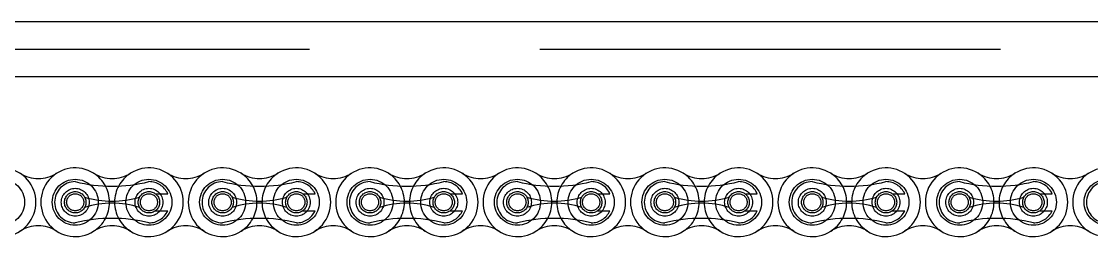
# Model space of a CAD drawing. Header units: metres. Extents: x 0 to 21025, y 0 to 14850.
# Drawn here: x 3267.5 to 3451.9, y 13249.6 to 13286.7 of the extents above; entities that cross this region are included whole.
import ezdxf

# ---------------------------------------------------------------- set-up
doc = ezdxf.new("R2010")
doc.units = ezdxf.units.M
doc.header["$LTSCALE"] = 25
doc.linetypes.add('HIDDEN2', pattern=[4.7625, 3.175, -1.5875])
doc.layers.add('SL4', color=4, linetype='Continuous')
doc.layers.add('ST1', color=7, linetype='HIDDEN2')

msp = doc.modelspace()

# ---------------------------------------------------------------- linework, layer by layer
at = {"layer": 'SL4'}
for p, q in [((2880.564, 13286.681), (4205.539, 13286.681)), ((4205.539, 13277.156), (2880.564, 13277.156))]:
    msp.add_line(p, q, dxfattribs=at)
at = {"layer": 'ST1'}
for p, q in [((2880.564, 13281.919), (4205.539, 13281.919)), ((4205.539, 13277.156), (2880.564, 13277.156)), ((3290.585, 13256.997), (3292.709, 13256.997)), ((3315.985, 13256.997), (3318.109, 13256.997)), ((3341.385, 13256.997), (3343.509, 13256.997)), ((3366.785, 13256.997), (3368.909, 13256.997)), ((3392.185, 13256.997), (3394.309, 13256.997)), ((3417.585, 13256.997), (3419.709, 13256.997)), ((3442.985, 13256.997), (3445.109, 13256.997)), ((3290.585, 13254.045), (3292.709, 13254.045)), ((3315.985, 13254.045), (3318.109, 13254.045)), ((3341.385, 13254.045), (3343.509, 13254.045)), ((3366.785, 13254.045), (3368.909, 13254.045)), ((3392.185, 13254.045), (3394.309, 13254.045)), ((3417.585, 13254.045), (3419.709, 13254.045)), ((3442.985, 13254.045), (3445.109, 13254.045))]:
    msp.add_line(p, q, dxfattribs=at)
for centre, radius in [((3264.078, 13255.521), 3.96), ((3276.778, 13255.521), 3.96), ((3289.478, 13255.521), 3.96), ((3302.178, 13255.521), 3.96), ((3314.878, 13255.521), 3.96), ((3327.578, 13255.521), 3.96), ((3340.278, 13255.521), 3.96), ((3352.978, 13255.521), 3.96), ((3365.678, 13255.521), 3.96), ((3378.378, 13255.521), 3.96), ((3391.078, 13255.521), 3.96), ((3403.778, 13255.521), 3.96), ((3416.478, 13255.521), 3.96), ((3429.178, 13255.521), 3.96), ((3441.878, 13255.521), 3.96), ((3454.578, 13255.521), 3.96), ((3276.778, 13255.521), 2.398), ((3276.778, 13255.521), 1.845), ((3276.778, 13255.521), 1.476), ((3289.478, 13255.521), 2.399), ((3289.478, 13255.521), 1.845), ((3289.478, 13255.521), 1.476), ((3302.178, 13255.521), 2.399), ((3302.178, 13255.521), 1.845), ((3302.178, 13255.521), 1.476), ((3314.878, 13255.521), 2.398), ((3314.878, 13255.521), 1.845), ((3314.878, 13255.521), 1.476), ((3327.578, 13255.521), 2.398), ((3327.578, 13255.521), 1.845), ((3327.578, 13255.521), 1.476), ((3340.278, 13255.521), 2.398), ((3340.278, 13255.521), 1.845), ((3340.278, 13255.521), 1.476), ((3352.978, 13255.521), 2.399), ((3352.978, 13255.521), 1.845), ((3352.978, 13255.521), 1.476), ((3365.678, 13255.521), 2.398), ((3365.678, 13255.521), 1.845), ((3365.678, 13255.521), 1.476), ((3378.378, 13255.521), 2.398), ((3378.378, 13255.521), 1.845), ((3378.378, 13255.521), 1.476), ((3391.078, 13255.521), 2.398), ((3391.078, 13255.521), 1.845), ((3391.078, 13255.521), 1.476), ((3403.778, 13255.521), 2.398), ((3403.778, 13255.521), 1.845), ((3403.778, 13255.521), 1.476), ((3416.478, 13255.521), 2.398), ((3416.478, 13255.521), 1.845), ((3416.478, 13255.521), 1.476), ((3429.178, 13255.521), 2.398), ((3429.178, 13255.521), 1.845), ((3429.178, 13255.521), 1.476), ((3441.878, 13255.521), 2.398), ((3441.878, 13255.521), 1.845), ((3441.878, 13255.521), 1.476)]:
    msp.add_circle(centre, radius, dxfattribs=at)
for centre, radius, start, end in [((3264.078, 13255.521), 5.92, 237.56669, 122.43331), ((3270.428, 13265.514), 5.92, 237.56669, 302.43331), ((3276.778, 13255.521), 5.92, 57.56669, 302.43331), ((3283.128, 13265.514), 5.92, 237.56669, 302.43331), ((3276.778, 13255.521), 5.92, 302.43324, 57.56676), ((3289.478, 13255.521), 5.92, 122.43324, 237.56676), ((3289.478, 13255.521), 5.92, 237.56669, 122.43331), ((3295.828, 13265.514), 5.92, 237.56669, 302.43331), ((3302.178, 13255.521), 5.92, 57.56669, 302.43331), ((3308.528, 13265.514), 5.92, 237.56669, 302.43331), ((3302.178, 13255.521), 5.92, 302.43324, 57.56676), ((3314.878, 13255.521), 5.92, 122.43324, 237.56676), ((3314.878, 13255.521), 5.92, 237.56669, 122.43331), ((3321.228, 13265.514), 5.92, 237.56669, 302.43331), ((3327.578, 13255.521), 5.92, 57.56669, 302.43331), ((3333.928, 13265.514), 5.92, 237.56669, 302.43331), ((3327.578, 13255.521), 5.92, 302.43324, 57.56676), ((3340.278, 13255.521), 5.92, 122.43324, 237.56676), ((3340.278, 13255.521), 5.92, 237.56669, 122.43331), ((3346.628, 13265.514), 5.92, 237.56669, 302.43331), ((3352.978, 13255.521), 5.92, 57.56669, 302.43331), ((3359.328, 13265.514), 5.92, 237.56669, 302.43331), ((3352.978, 13255.521), 5.92, 302.43324, 57.56676), ((3365.678, 13255.521), 5.92, 122.43324, 237.56676), ((3365.678, 13255.521), 5.92, 237.56669, 122.43331), ((3372.028, 13265.514), 5.92, 237.56669, 302.43331), ((3378.378, 13255.521), 5.92, 57.56669, 302.43331), ((3384.728, 13265.514), 5.92, 237.56669, 302.43331), ((3378.378, 13255.521), 5.92, 302.43324, 57.56676), ((3391.078, 13255.521), 5.92, 122.43324, 237.56676), ((3391.078, 13255.521), 5.92, 237.56669, 122.43331), ((3397.428, 13265.514), 5.92, 237.56669, 302.43331), ((3403.778, 13255.521), 5.92, 57.56669, 302.43331), ((3410.128, 13265.514), 5.92, 237.56669, 302.43331), ((3403.778, 13255.521), 5.92, 302.43324, 57.56676), ((3416.478, 13255.521), 5.92, 122.43324, 237.56676), ((3416.478, 13255.521), 5.92, 237.56669, 122.43331), ((3422.828, 13265.514), 5.92, 237.56669, 302.43331), ((3429.178, 13255.521), 5.92, 57.56669, 302.43331), ((3435.528, 13265.514), 5.92, 237.56669, 302.43331), ((3429.178, 13255.521), 5.92, 302.43324, 57.56676), ((3441.878, 13255.521), 5.92, 122.43324, 237.56676), ((3441.878, 13255.521), 5.92, 237.56669, 122.43331), ((3448.228, 13265.514), 5.92, 237.56669, 302.43331), ((3454.578, 13255.521), 5.92, 57.56669, 302.43331), ((3276.778, 13255.521), 3.552, 90, 270), ((3283.128, 13284.618), 26.322, 256.04015, 283.95985), ((3289.478, 13255.521), 3.552, 24.55336, 90), ((3302.178, 13255.521), 3.552, 90, 270), ((3308.528, 13284.618), 26.322, 256.04015, 283.95985), ((3314.878, 13255.521), 3.552, 24.55336, 90), ((3327.578, 13255.521), 3.552, 90, 270), ((3333.928, 13284.618), 26.322, 256.04015, 283.95985), ((3340.278, 13255.521), 3.552, 24.55336, 90), ((3352.978, 13255.521), 3.552, 90, 270), ((3359.328, 13284.618), 26.322, 256.04015, 283.95985), ((3365.678, 13255.521), 3.552, 24.55336, 90), ((3378.378, 13255.521), 3.552, 90, 270), ((3384.728, 13284.618), 26.322, 256.04015, 283.95985), ((3391.078, 13255.521), 3.552, 24.55336, 90), ((3403.778, 13255.521), 3.552, 90, 270), ((3410.128, 13284.618), 26.322, 256.04015, 283.95985), ((3416.478, 13255.521), 3.552, 24.55336, 90), ((3429.178, 13255.521), 3.552, 90, 270), ((3435.528, 13284.618), 26.322, 256.04015, 283.95985), ((3441.878, 13255.521), 3.552, 24.55336, 90), ((3454.578, 13255.521), 3.552, 90, 270), ((3283.128, 13271.874), 16.175, 252.993, 287.007), ((3283.128, 13239.169), 16.175, 72.993, 107.007), ((3308.528, 13271.874), 16.175, 252.993, 287.007), ((3308.528, 13239.169), 16.175, 72.993, 107.007), ((3333.928, 13271.874), 16.175, 252.993, 287.007), ((3333.928, 13239.169), 16.175, 72.993, 107.007), ((3359.328, 13271.874), 16.175, 252.993, 287.007), ((3359.328, 13239.169), 16.175, 72.993, 107.007), ((3384.728, 13271.874), 16.175, 252.993, 287.007), ((3384.728, 13239.169), 16.175, 72.993, 107.007), ((3410.128, 13271.874), 16.175, 252.993, 287.007), ((3410.128, 13239.169), 16.175, 72.993, 107.007), ((3435.528, 13271.874), 16.175, 252.993, 287.007), ((3435.528, 13239.169), 16.175, 72.993, 107.007), ((3289.478, 13255.521), 3.552, 270, 335.44664), ((3314.878, 13255.521), 3.552, 270, 335.44664), ((3340.278, 13255.521), 3.552, 270, 335.44664), ((3365.678, 13255.521), 3.552, 270, 335.44664), ((3391.078, 13255.521), 3.552, 270, 335.44664), ((3416.478, 13255.521), 3.552, 270, 335.44664), ((3441.878, 13255.521), 3.552, 270, 335.44664), ((3270.428, 13245.528), 5.92, 57.56669, 122.43331), ((3283.128, 13226.424), 26.322, 76.04015, 103.95985), ((3283.128, 13245.528), 5.92, 57.56669, 122.43331), ((3295.828, 13245.528), 5.92, 57.56669, 122.43331), ((3308.528, 13226.424), 26.322, 76.04015, 103.95985), ((3308.528, 13245.528), 5.92, 57.56669, 122.43331), ((3321.228, 13245.528), 5.92, 57.56669, 122.43331), ((3333.928, 13226.424), 26.322, 76.04015, 103.95985), ((3333.928, 13245.528), 5.92, 57.56669, 122.43331), ((3346.628, 13245.528), 5.92, 57.56669, 122.43331), ((3359.328, 13226.424), 26.322, 76.04015, 103.95985), ((3359.328, 13245.528), 5.92, 57.56669, 122.43331), ((3372.028, 13245.528), 5.92, 57.56669, 122.43331), ((3384.728, 13226.424), 26.322, 76.04015, 103.95985), ((3384.728, 13245.528), 5.92, 57.56669, 122.43331), ((3397.428, 13245.528), 5.92, 57.56669, 122.43331), ((3410.128, 13226.424), 26.322, 76.04015, 103.95985), ((3410.128, 13245.528), 5.92, 57.56669, 122.43331), ((3422.828, 13245.528), 5.92, 57.56669, 122.43331), ((3435.528, 13226.424), 26.322, 76.04015, 103.95985), ((3435.528, 13245.528), 5.92, 57.56669, 122.43331), ((3448.228, 13245.528), 5.92, 57.56669, 122.43331)]:
    msp.add_arc(centre, radius, start, end, dxfattribs=at)

doc.saveas('drawing.dxf')
